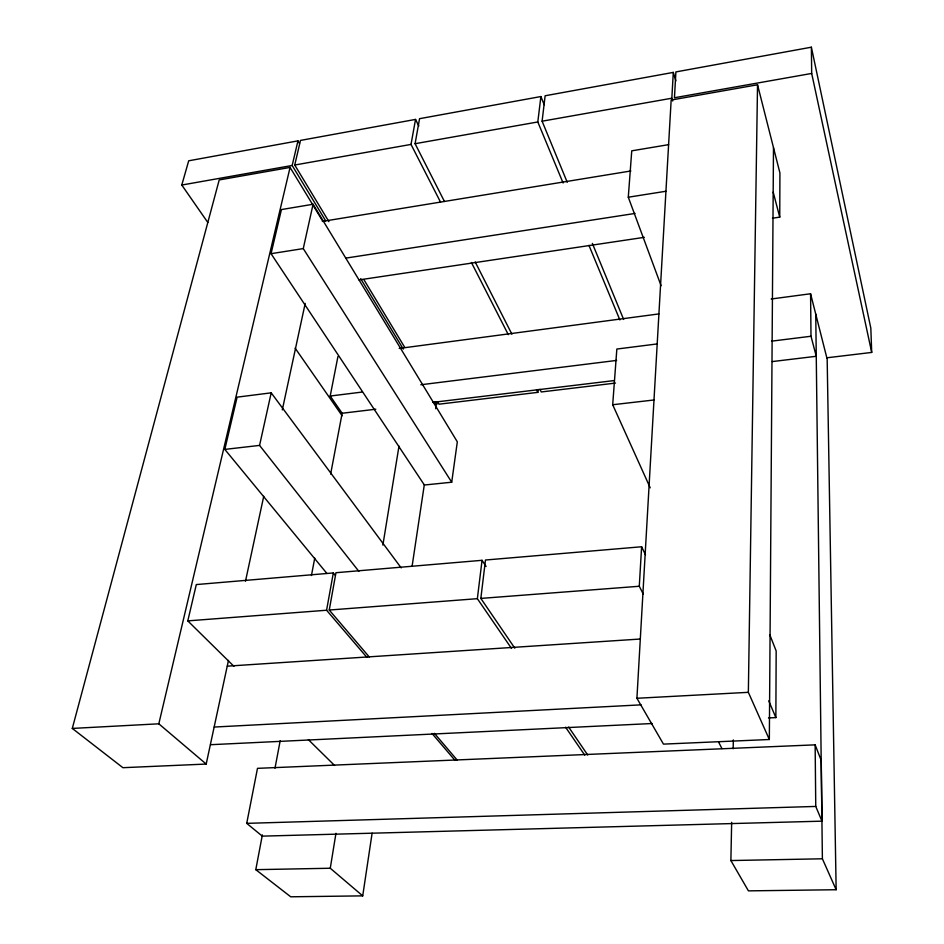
<?xml version="1.0" encoding="UTF-8"?>
<svg xmlns="http://www.w3.org/2000/svg" width="944" height="944" viewBox="0 0 944 944"><rect width="100%" height="100%" fill="white"/><g stroke="black" fill="none" stroke-linecap="round" stroke-linejoin="round"><path stroke-width="1.42" d="M768.499 717.936L775.862 717.593L776.169 650.959L769.773 634.698M772.463 218.217L779.744 217.132L779.921 172.976L757.536 84.771L671.16 100.04L636.917 698.277L663.467 744.12L769.336 739.506L773.49 147.653M769.336 739.506L748.356 692.33L757.536 84.771M771.189 299L810.577 293.761L827.168 359.133L836.148 889.732L748.427 890.865L730.88 860.55L731.659 822.307M733.158 748.757L733.346 739.931M672.718 101.032L671.833 98.223L673.308 72.393L545.136 95.769L542.104 121.198L567.238 182.298M643.289 594.106L639.289 586.259L641.613 546.765L485.476 560.016L480.838 598.413L514.81 648.174M650.204 487.812L612.691 404.74L616.845 349.044L657.107 343.946M661.083 285.702L628.291 197.213L631.748 150.828L668.612 144.656M437.485 401.672L439.007 404.185L537.832 392.362L538.139 389.483M563.096 182.983L537.809 121.965L540.888 96.548L419.561 118.684L415.089 143.7L444.459 201.497M511.483 648.398L477.357 598.673L482.054 560.311L335.958 572.713L329.255 610.036L369.387 657.118M451.716 482.219L457.321 441.827L313.078 204.258L281.43 209.568L271.046 253.688L424.375 485.015L451.716 482.219L303.272 248.591L313.078 204.258M262.373 834.897L255.789 869.672L290.717 896.8L362.72 895.868L372.113 833.151M412.103 566.235L424.34 484.555M435.703 408.717L436.14 405.802L433.874 402.073M437.225 401.613L436.801 404.445L435.278 401.932M362.72 895.868L330.27 868.244L335.958 833.304M382.875 545.101L398.993 446.111M366.838 657.284L326.577 610.237L333.326 572.937L196.305 584.572L187.797 620.881L233.923 666.322M440.541 202.146L411.018 144.42L415.537 119.416L300.499 140.408L294.74 165.023L328.913 221.663M274.987 768.239L280.191 740.71M311.449 575.51L314.741 558.128M330.636 474.077L342.153 413.212M375.806 409.212L342.153 413.26L330.199 396.032L337.928 356.572M246.726 823.357L257.488 768.345L815.144 744.851L821.245 760.463L821.976 821.162L262.29 836.136L246.726 823.357L815.758 806.436L821.976 821.162M322.824 221.333L290.068 167.418L219.209 179.938L72.299 728.426L122.909 767.696L206.193 764.062L228.472 660.411M245.487 581.233L263.73 496.296M282.291 409.92L305.195 303.39M358.885 571.368L259.565 445.403L271.199 392.834L237.109 397.153L224.814 449.403L326.895 573.445M325.668 220.813L292.168 165.471L297.962 140.868L188.694 160.799L181.791 185.036L207.81 222.477M206.193 764.062L158.816 723.812L290.068 167.418M811.38 47.2L675.892 71.921L674.453 97.751L811.687 73.443L811.38 47.2L870.828 328.146L871.701 352.431L826.72 357.811M181.791 185.036L292.168 165.471M294.74 165.023L411.018 144.42M415.089 143.7L537.809 121.965M542.104 121.198L671.833 98.223M322.388 221.403L630.887 170.97M271.046 253.688L303.272 248.591M628.291 197.213L665.945 191.254M345.681 258.137L635.041 213.438M358.956 279.92L644.339 237.333M399.194 348.43L658.865 313.927M330.199 396.032L362.354 392.031M420.812 384.763L616.633 360.419M771.543 341.162L811.002 336.253L816.253 356.289L772.357 361.564M432.871 402.356L614.32 380.562M615.5 383.075L541.278 391.961L539.944 389.329M224.814 449.403L259.565 445.403M612.691 404.74L653.897 399.996M187.797 620.881L326.577 610.237M329.255 610.036L477.357 598.673M480.838 598.413L639.289 586.259M227.351 666.157L640.315 639.029M72.299 728.426L158.816 723.812M636.917 698.277L748.356 692.33M214.253 727.045L641.07 704.849M210.524 744.71L652.198 723.517M255.789 869.672L330.27 868.244M730.88 860.55L822.389 858.792L836.148 889.732M308.358 739.636L334.565 765.454M432.01 733.453L455.008 760.345M434.382 733.335L457.309 760.239M333.326 572.937L335.179 575.215M271.199 392.834L401.176 567.887M295.118 348.124L342.141 415.773M565.586 727.222L584.737 755.117M568.654 727.069L587.699 754.988M482.054 560.311L486.089 566.471M360.679 278.681L403.312 349.115M363.841 279.566L404.834 347.545M297.962 140.868L299.449 143.405M471.41 262.491L508.309 334.648M536.487 389.742L537.832 392.362M475.174 261.913L511.896 334.164M718.596 742.043L721.936 748.58M415.537 119.416L418.817 125.989M641.613 546.765L645.472 554.694M768.746 700.849L775.862 717.593M588.95 245.357L619.866 319.933M592.36 243.399L623.63 319.426M540.888 96.548L544.204 104.749M673.308 72.393L675.904 80.83M773.183 192.104L779.744 217.132M811.687 73.443L871.701 352.431M815.746 314.116L822.389 858.792M815.144 744.851L815.758 806.436M810.577 293.761L811.002 336.253"/></g></svg>
